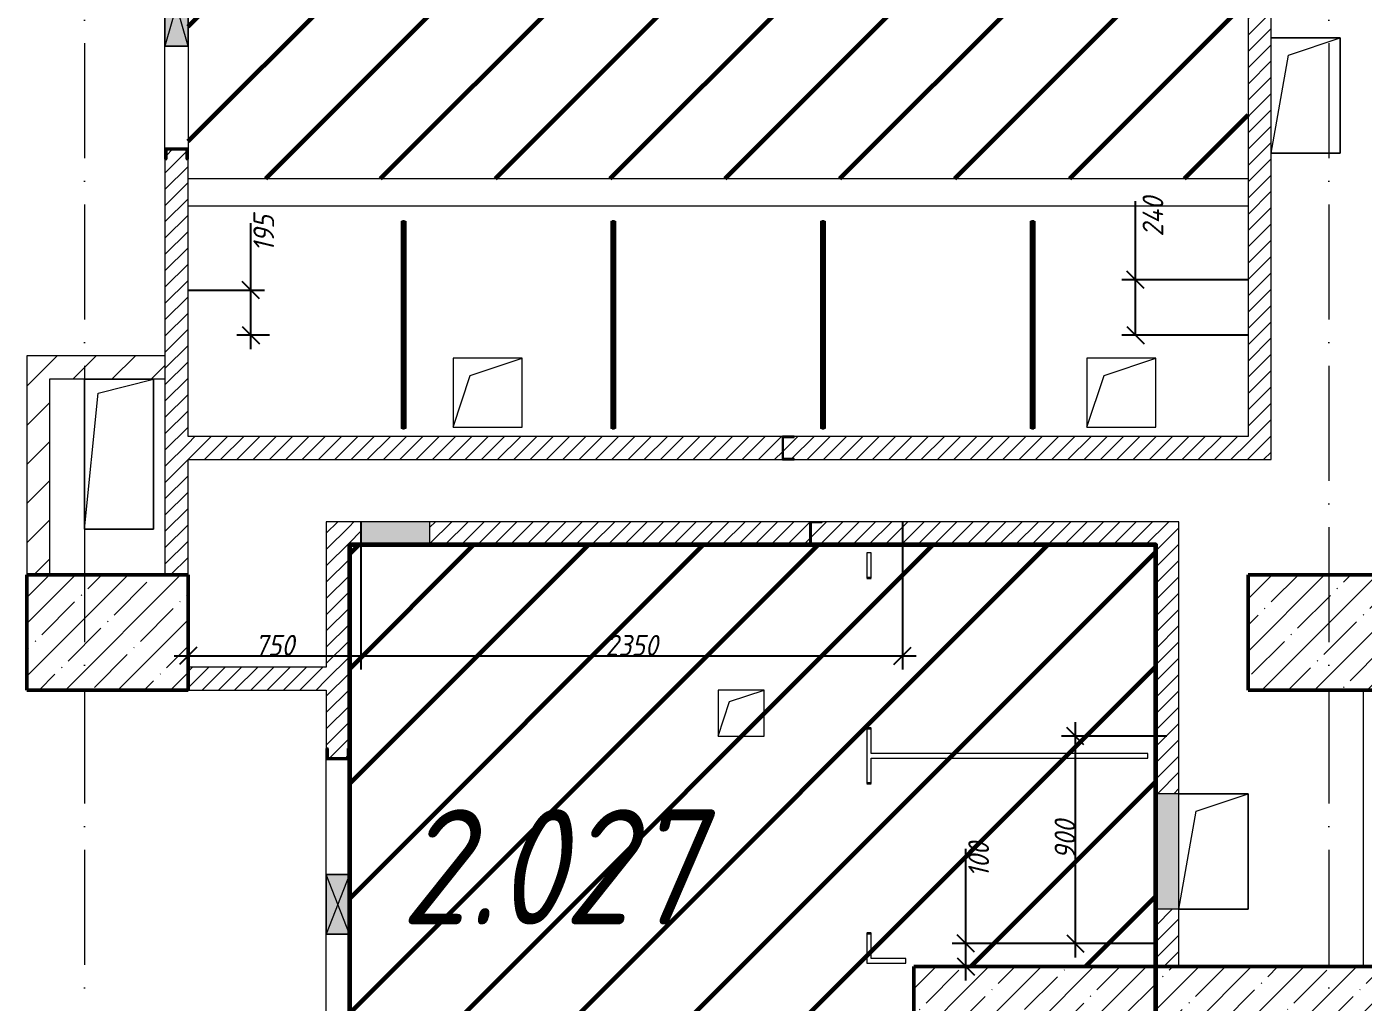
# Model space of a CAD drawing. Header units: millimetres. Extents: x -606178 to 312196, y -19338 to 632709.
# Drawn here: x -187401 to -181601, y 509820 to 514054 of the extents above; entities that cross this region are included whole.
import ezdxf

# ---------------------------------------------------------------- set-up
doc = ezdxf.new("R2010")
doc.units = ezdxf.units.MM
doc.linetypes.add('50_200_ШТРИХ_1Т_ш5_п1_п1_', pattern=[700, 500, -100, 0, -100])
for name, color, linetype, lineweight in [('6.4.1) Окр пт с инж. ПТ2.16', 3, 'Continuous', 60), ('A-____-____-DIMS', 7, 'Continuous', 9), ('A-DETL-GENF-OTLN', 7, 'Continuous', 9), ('A-DOOR-OPNG-MCUT', 7, 'Continuous', 35), ('A-FLOR-____-OTLN', 7, 'Continuous', 9), ('A-GENM-____-MCUT', 7, 'Continuous', 25), ('A-GENM-____-OTLN', 7, 'Continuous', 9), ('A-GENM-____-OTLN-1', 7, 'Continuous', 25), ('A-GLAZ-____-OTLN', 7, 'Continuous', 9), ('A-WALL-____-MCUT', 7, 'Continuous', 13), ('A-WALL-____-MCUT-2', 7, 'Continuous', 50), ('A-WALL-____-OTLN', 7, 'Continuous', 9), ('A-WALL-____-PATT-1', 7, 'Continuous', 9), ('A-WALL-FNSH-MCUT-1', 7, 'Continuous', 9), ('I-WALL-____-OTLN', 7, 'Continuous', 9), ('S-COLS-____-MCUT', 7, 'Continuous', 50), ('S-COLS-____-OTLN', 7, 'Continuous', 9), ('S-GRID-____-OTLN-1', 7, '50_200_ШТРИХ_1Т_ш5_п1_п1_', 9), ('Марки помещений', 7, 'Continuous', 9)]:
    doc.layers.add(name, color=color, linetype=linetype, lineweight=lineweight)
doc.layers.add('A-DOOR-____-OTLN-1', color=7, linetype='Continuous', lineweight=9, true_color=0xffffff)
doc.styles.add('ISOCPEUR_I_2', font='isocpeui.ttf', dxfattribs={"width": 0.85, "height": 2.3})
doc.styles.add('ISOCPEUR_I_7', font='isocpeui.ttf', dxfattribs={"width": 0.9, "height": 90})
doc.dimstyles.new('ISO-1_8_0_9К_СРЕДНИЙ_Кладочные_1', dxfattribs={"dimscale": 304.8, "dimtxt": 89.638306, "dimasz": 0.246063, "dimexe": 0.19685, "dimexo": 0, "dimgap": 0, "dimtad": 1, "dimdec": 3, "dimrnd": 0.001, "dimdsep": 46, "dimtxsty": 'ISOCPEUR_I_7', "dimblk1": 'OBLIQUE', "dimblk2": 'OBLIQUE', "dimsah": 1, "dimcen": 0.09, "dimdle": 0.19685, "dimazin": 0, "dimtfac": 1, "dimtdec": 4, "dimtix": 1, "dimtmove": 0, "dimatfit": 3, "dimfxl": 1, "dimtvp": 1, "dimtolj": 1, "dimtzin": 0, "dimarcsym": 2})
doc.dimstyles.new('ISO-1_8_0_9К_СРЕДНИЙ_Кладочные_2', dxfattribs={"dimscale": 304.8, "dimtxt": 89.638306, "dimasz": 0.246063, "dimexe": 0.19685, "dimexo": 0, "dimgap": 0, "dimtad": 1, "dimdec": 3, "dimrnd": 0.001, "dimdsep": 46, "dimtxsty": 'ISOCPEUR_I_7', "dimblk1": 'OBLIQUE', "dimblk2": 'OBLIQUE', "dimsah": 1, "dimcen": 0.09, "dimdle": 0.19685, "dimazin": 0, "dimtfac": 1, "dimtdec": 4, "dimtix": 1, "dimtmove": 1, "dimatfit": 3, "dimfxl": 1, "dimtvp": 1, "dimtolj": 1, "dimtzin": 0, "dimarcsym": 2})
pattern_1 = [(45, (-264901.3, 451794.26), (-35.35534, 35.35534), [])]
pattern_2 = [(45, (-264901.3, 451794.26), (-114.04925, 114.04925), []), (45, (-264787.25, 451794.26), (-114.04925, 114.04925), [201.612, -40.322, 3.353, -36.97])]
pattern_3 = [(45, (-264901.3, 451794.26), (-84.85281, 84.85281), [])]

# ---------------------------------------------------------------- blocks, each defined once
blk = doc.blocks.new('DOR_ДУ_распашная__1Ст_Прямоугольная_ШЕР - Вн_650х2100h_Кабинки С_у-17949503-АР1_План отверстий 2 этажа в осях 1-64_Ю-ЯЯ')
at = {"layer": 'A-DOOR-OPNG-MCUT'}
for p, q in [((-325, 10), (-325, -10)), ((325, -10), (325, 10))]:
    blk.add_line(p, q, dxfattribs=at)
blk = doc.blocks.new('BSC_Колонна _Прямоугольная - 500х700-V126-АР1_План отверстий 2 этажа в осях 1-64_Ю-ЯЯ')
at = {"layer": 'S-COLS-____-OTLN'}
h = blk.add_hatch(dxfattribs=at)
h.set_pattern_fill('FP_139', color=256, style=0, pattern_type=2)
h.set_pattern_definition([(315, (-59631.04, 77850), (114.04925, 114.04925), []), (315, (-59631.04, 77735.95), (114.04925, 114.04925), [201.613, -40.323, 3.353, -36.97])])
h.paths.add_polyline_path([(-250, 350), (-250, -350), (250, -350), (250, 350)], flags=0)
at = {"layer": 'S-COLS-____-MCUT'}
for p, q in [((250, 350), (-250, 350)), ((-250, 350), (-250, -350)), ((250, -350), (250, 350)), ((-250, -350), (250, -350))]:
    blk.add_line(p, q, dxfattribs=at)
blk = doc.blocks.new('BSC_Колонна _Прямоугольная - 500х700-V127-АР1_План отверстий 2 этажа в осях 1-64_Ю-ЯЯ')
at = {"layer": 'S-COLS-____-OTLN'}
h = blk.add_hatch(dxfattribs=at)
h.set_pattern_fill('FP_140', color=256, style=0, pattern_type=2)
h.set_pattern_definition([(315, (-59631.04, 83150), (114.04925, 114.04925), []), (315, (-59631.04, 83035.95), (114.04925, 114.04925), [201.613, -40.323, 3.353, -36.97])])
h.paths.add_polyline_path([(-250, 350), (-250, -350), (250, -350), (250, 350)], flags=0)
at = {"layer": 'S-COLS-____-MCUT'}
for p, q in [((250, 350), (-250, 350)), ((-250, 350), (-250, -350)), ((250, -350), (250, 350)), ((-250, -350), (250, -350))]:
    blk.add_line(p, q, dxfattribs=at)
blk = doc.blocks.new('154_Стойка_СКБ_Швеллер - СМ-2180_100-28278414-АР1_План отверстий 2 этажа в осях 1-64_Ю-ЯЯ')
at = {"layer": 'A-GENM-____-MCUT'}
for p, q in [((171, 50), (125, 50)), ((125, 50), (125, -50)), ((129.5, 42.4), (171, 42.4)), ((129.5, -42.4), (129.5, 42.4)), ((171, 42.4), (171, 50)), ((125, -50), (171, -50)), ((171, -42.4), (129.5, -42.4)), ((171, -50), (171, -42.4))]:
    blk.add_line(p, q, dxfattribs=at)
blk = doc.blocks.new('154_Фахверк_СКБ_Швеллер - Тип_100_3960-28333271-АР1_План отверстий 2 этажа в осях 1-64_Ю-ЯЯ')
at = {"layer": 'A-GENM-____-MCUT'}
for p, q in [((125, 50), (175, 50)), ((125, -50), (125, 50)), ((128, 47), (128, -47)), ((175, 47), (128, 47)), ((175, 50), (175, 47)), ((175, -50), (125, -50)), ((128, -47), (175, -47)), ((175, -47), (175, -50))]:
    blk.add_line(p, q, dxfattribs=at)
blk = doc.blocks.new('154_Фахверк_СКБ_Швеллер - Тип_100_3960-28331862-АР1_План отверстий 2 этажа в осях 1-64_Ю-ЯЯ')
at = {"layer": 'A-GENM-____-MCUT'}
for p, q in [((175, 50), (125, 50)), ((125, 50), (125, -50)), ((128, 47), (175, 47)), ((128, -47), (128, 47)), ((175, 47), (175, 50)), ((125, -50), (175, -50)), ((175, -47), (128, -47)), ((175, -50), (175, -47))]:
    blk.add_line(p, q, dxfattribs=at)
blk = doc.blocks.new('131_Панель боковая - 900х1500-29281255-АР1_План отверстий 2 этажа в осях 1-64_Ю-ЯЯ')
at = {"layer": 'A-GENM-____-MCUT'}
for p, q in [((450, 5), (-450, 5)), ((-450, 5), (-450, -5)), ((450, -5), (450, 5)), ((-450, -5), (450, -5))]:
    blk.add_line(p, q, dxfattribs=at)
at = {"layer": 'A-GENM-____-OTLN'}
for p, q in [((-450, 10), (450, 10)), ((-450, 5), (-450, 10)), ((450, 10), (450, 5)), ((-450, -10), (-450, -5)), ((-450, -10), (450, -10)), ((450, -5), (450, -10))]:
    blk.add_line(p, q, dxfattribs=at)
blk = doc.blocks.new('AR_Отверстие Ниша - Лючок-32401897-АР1_План отверстий 2 этажа в осях 1-64_Ю-ЯЯ')
at = {"layer": 'A-GLAZ-____-OTLN'}
blk.add_hatch(color=256, dxfattribs=at).paths.add_polyline_path([(250, -50), (250, 50), (-250, 50), (-250, -50), (-158, -50)], flags=0)
for p, q in [((250, 50), (-250, 50)), ((-250, 50), (-250, -50)), ((250, -50), (250, 50)), ((-250, -50), (250, -50))]:
    blk.add_line(p, q, dxfattribs=at)
blk = doc.blocks.new('AR_Отверстие Ниша - Лючок-32401924-АР1_План отверстий 2 этажа в осях 1-64_Ю-ЯЯ')
at = {"layer": 'A-GLAZ-____-OTLN'}
blk.add_hatch(color=256, dxfattribs=at).paths.add_polyline_path([(150, -50), (150, 50), (-150, 50), (-150, -50)], flags=0)
for p, q in [((150, 50), (-150, 50)), ((-150, 50), (-150, -50)), ((150, -50), (150, 50)), ((-150, -50), (150, -50))]:
    blk.add_line(p, q, dxfattribs=at)
blk = doc.blocks.new('AR_Отверстие прямоугольное _в плите_ - AR_Отверстие прямоугольное _в плите_-30459333-АР1_План отверстий 2 этажа в осях 1-64_Ю-ЯЯ')
at = {"layer": 'A-GENM-____-OTLN'}
for p, q in [((150, 250), (-150, 250)), ((-75, 175), (150, 250)), ((150, -250), (150, 250)), ((-150, -250), (-75, 175)), ((-150, -250), (150, -250))]:
    blk.add_line(p, q, dxfattribs=at)
blk = doc.blocks.new('AR_Отверстие прямоугольное _в плите_ - AR_Отверстие прямоугольное _в плите_-30459207-АР1_План отверстий 2 этажа в осях 1-64_Ю-ЯЯ')
at = {"layer": 'A-GENM-____-OTLN'}
for p, q in [((100, 100), (-100, 100)), ((-100, 100), (-100, -100)), ((-50, 50), (100, 100)), ((100, -100), (100, 100)), ((-100, -100), (-50, 50)), ((-100, -100), (100, -100))]:
    blk.add_line(p, q, dxfattribs=at)
blk = doc.blocks.new('AR_Отверстие прямоугольное _в плите_ - AR_Отверстие прямоугольное _в плите_-30459341-АР1_План отверстий 2 этажа в осях 1-64_Ю-ЯЯ')
at = {"layer": 'A-GENM-____-OTLN'}
for p, q in [((150, 150), (-150, 150)), ((-150, 150), (-150, -150)), ((-75, 75), (150, 150)), ((150, -150), (150, 150)), ((-150, -150), (-75, 75)), ((-150, -150), (150, -150))]:
    blk.add_line(p, q, dxfattribs=at)
blk = doc.blocks.new('AR_Отверстие прямоугольное _в плите_ - AR_Отверстие прямоугольное _в плите_-30552792-АР1_План отверстий 2 этажа в осях 1-64_Ю-ЯЯ')
at = {"layer": 'A-GENM-____-OTLN'}
for p, q in [((150, 325), (-150, 325)), ((-150, 325), (-150, -325)), ((-90, 265), (150, 325)), ((150, -325), (150, 325)), ((-150, -325), (-90, 265)), ((-150, -325), (150, -325))]:
    blk.add_line(p, q, dxfattribs=at)
blk = doc.blocks.new('AR_Отверстие прямоугольное _в стене__БезПР - AR_Отверстие прямоугольное _в стене__БезПР-36789340-АР1_План отверстий 2 этажа в осях 1-64_Ю-ЯЯ')
at = {"layer": 'A-GLAZ-____-OTLN'}
blk.add_hatch(color=256, dxfattribs=at).paths.add_polyline_path([(175, -50), (175, 50), (-175, 50), (-175, -50)], flags=0)
at = {"layer": 'A-DETL-GENF-OTLN'}
for p, q in [((-175, -50), (-175, 50)), ((-175, 50), (175, 50)), ((175, 50), (-175, -50)), ((-175, 50), (175, -50)), ((175, 50), (-175, 50)), ((-175, 50), (-175, -50)), ((175, 50), (175, -50)), ((175, -50), (175, 50)), ((175, -50), (-175, -50)), ((-175, -50), (175, -50))]:
    blk.add_line(p, q, dxfattribs=at)
at = {"layer": 'A-GLAZ-____-OTLN'}
blk.add_line((175, 50), (-175, 50), dxfattribs=at)
blk = doc.blocks.new('AR_Отверстие прямоугольное _в стене__БезПР - AR_Отверстие прямоугольное _в стене__БезПР-36789349-АР1_План отверстий 2 этажа в осях 1-64_Ю-ЯЯ')
at = {"layer": 'A-GLAZ-____-OTLN'}
blk.add_hatch(color=256, dxfattribs=at).paths.add_polyline_path([(130, 50), (-130, 50), (-130, -50), (130, -50)], flags=0)
at = {"layer": 'A-DETL-GENF-OTLN'}
for p, q in [((-130, -50), (-130, 50)), ((-130, 50), (130, 50)), ((130, 50), (-130, -50)), ((-130, 50), (130, -50)), ((130, 50), (-130, 50)), ((-130, 50), (-130, -50)), ((130, 50), (130, -50)), ((130, -50), (130, 50)), ((130, -50), (-130, -50)), ((-130, -50), (130, -50))]:
    blk.add_line(p, q, dxfattribs=at)
at = {"layer": 'A-GLAZ-____-OTLN'}
blk.add_line((130, 50), (-130, 50), dxfattribs=at)
blk = doc.blocks.new('_Oblique')
at = {"color": 0, "linetype": 'ByBlock', "lineweight": -2}
blk.add_line((-0.5, -0.5), (0.5, 0.5), dxfattribs=at)
blk = doc.blocks.new('*D4795')
at = {"layer": 'A-____-____-DIMS', "color": 0, "lineweight": -2, "transparency": 16777216}
for p, q in [((-183325.4, 510075.3), (-183325.4, 510486.8)), ((-182504.3, 510075.3), (-183385.4, 510075.3)), ((-183325.4, 509915.3), (-183325.4, 510075.3)), ((-182501.3, 509975.3), (-183385.4, 509975.3))]:
    blk.add_line(p, q, dxfattribs=at)
at = {"layer": 'Defpoints', "color": 0, "transparency": 16777216}
for p in [(-183325.4, 510075.3), (-182504.3, 510075.3), (-182501.3, 509975.3)]:
    blk.add_point(p, dxfattribs=at)
at = {"layer": 'A-____-____-DIMS', "color": 0, "lineweight": -2, "transparency": 16777216, "xscale": 75, "yscale": 75, "zscale": 75}
for p, rotation in [((-183325.4, 510075.3), 90), ((-183325.4, 509975.3), 270)]:
    blk.add_blockref('_Oblique', p, dxfattribs=dict(at, rotation=rotation))
at = {"layer": 'A-____-____-DIMS', "color": 0, "transparency": 16777216, "insert": (-183315.3, 510362.7), "char_height": 90, "width": 368.207, "attachment_point": 1, "rotation": 90, "line_spacing_factor": 1.149209, "style": 'ISOCPEUR_I_7'}
blk.add_mtext('\\A1;100', dxfattribs=at)
blk = doc.blocks.new('*D4796')
at = {"layer": 'A-____-____-DIMS', "color": 0, "lineweight": -2, "transparency": 16777216}
for p, q in [((-182850.8, 510015.3), (-182850.8, 511035.3)), ((-182453.3, 510975.3), (-182910.8, 510975.3)), ((-182504.3, 510075.3), (-182910.8, 510075.3))]:
    blk.add_line(p, q, dxfattribs=at)
at = {"layer": 'Defpoints', "color": 0, "transparency": 16777216}
for p in [(-182850.8, 510975.3), (-182453.3, 510975.3), (-182504.3, 510075.3)]:
    blk.add_point(p, dxfattribs=at)
at = {"layer": 'A-____-____-DIMS', "color": 0, "lineweight": -2, "transparency": 16777216, "xscale": 75, "yscale": 75, "zscale": 75}
for p, rotation in [((-182850.8, 510975.3), 90), ((-182850.8, 510075.3), 270)]:
    blk.add_blockref('_Oblique', p, dxfattribs=dict(at, rotation=rotation))
at = {"layer": 'A-____-____-DIMS', "color": 0, "transparency": 16777216, "insert": (-182895.8, 510525.3), "char_height": 90, "width": 409.578, "attachment_point": 5, "rotation": 90, "style": 'ISOCPEUR_I_7'}
blk.add_mtext('\\A1;900', dxfattribs=at)
blk = doc.blocks.new('*D4797')
at = {"layer": 'A-____-____-DIMS', "color": 0, "lineweight": -2, "transparency": 16777216}
for p, q in [((-185951.3, 511906.4), (-185951.3, 511264.2)), ((-186701.3, 511430.2), (-186701.3, 511264.2)), ((-186761.3, 511324.2), (-185891.3, 511324.2))]:
    blk.add_line(p, q, dxfattribs=at)
at = {"layer": 'Defpoints', "color": 0, "transparency": 16777216}
for p in [(-185951.3, 511906.4), (-186701.3, 511430.2), (-185951.3, 511324.2)]:
    blk.add_point(p, dxfattribs=at)
at = {"layer": 'A-____-____-DIMS', "color": 0, "lineweight": -2, "transparency": 16777216, "xscale": 75, "yscale": 75, "zscale": 75, "rotation": 180}
blk.add_blockref('_Oblique', (-186701.3, 511324.2), dxfattribs=at)
at = {"layer": 'A-____-____-DIMS', "color": 0, "lineweight": -2, "transparency": 16777216, "xscale": 75, "yscale": 75, "zscale": 75}
blk.add_blockref('_Oblique', (-185951.3, 511324.2), dxfattribs=at)
at = {"layer": 'A-____-____-DIMS', "color": 0, "transparency": 16777216, "insert": (-186326.3, 511369.7), "char_height": 90, "width": 409.578, "attachment_point": 5, "style": 'ISOCPEUR_I_7'}
blk.add_mtext('\\A1;750', dxfattribs=at)
blk = doc.blocks.new('*D4798')
at = {"layer": 'A-____-____-DIMS', "color": 0, "lineweight": -2, "transparency": 16777216}
for p, q in [((-185951.3, 511906.4), (-185951.3, 511264.2)), ((-183601.3, 511906.4), (-183601.3, 511264.2)), ((-186011.3, 511324.2), (-183541.3, 511324.2))]:
    blk.add_line(p, q, dxfattribs=at)
at = {"layer": 'Defpoints', "color": 0, "transparency": 16777216}
for p in [(-185951.3, 511906.4), (-183601.3, 511906.4), (-183601.3, 511324.2)]:
    blk.add_point(p, dxfattribs=at)
at = {"layer": 'A-____-____-DIMS', "color": 0, "lineweight": -2, "transparency": 16777216, "xscale": 75, "yscale": 75, "zscale": 75, "rotation": 180}
blk.add_blockref('_Oblique', (-185951.3, 511324.2), dxfattribs=at)
at = {"layer": 'A-____-____-DIMS', "color": 0, "lineweight": -2, "transparency": 16777216, "xscale": 75, "yscale": 75, "zscale": 75}
blk.add_blockref('_Oblique', (-183601.3, 511324.2), dxfattribs=at)
at = {"layer": 'A-____-____-DIMS', "color": 0, "transparency": 16777216, "insert": (-184776.3, 511369.2), "char_height": 90, "width": 546.104, "attachment_point": 5, "style": 'ISOCPEUR_I_7'}
blk.add_mtext('\\A1;2350', dxfattribs=at)
blk = doc.blocks.new('*D5005')
at = {"layer": 'A-____-____-DIMS', "color": 0, "lineweight": -2, "transparency": 16777216}
for p, q in [((-186428.9, 512910.3), (-186428.9, 513201.3)), ((-186701.3, 512910.3), (-186368.9, 512910.3)), ((-186428.9, 512655.3), (-186428.9, 512910.3)), ((-186348.5, 512715.3), (-186488.9, 512715.3))]:
    blk.add_line(p, q, dxfattribs=at)
at = {"layer": 'Defpoints', "color": 0, "transparency": 16777216}
for p in [(-186701.3, 512910.3), (-186428.9, 512910.3), (-186348.5, 512715.3)]:
    blk.add_point(p, dxfattribs=at)
at = {"layer": 'A-____-____-DIMS', "color": 0, "lineweight": -2, "transparency": 16777216, "xscale": 75, "yscale": 75, "zscale": 75}
for p, rotation in [((-186428.9, 512910.3), 90), ((-186428.9, 512715.3), 270)]:
    blk.add_blockref('_Oblique', p, dxfattribs=dict(at, rotation=rotation))
at = {"layer": 'A-____-____-DIMS', "color": 0, "transparency": 16777216, "insert": (-186417.6, 513077.2), "char_height": 90, "width": 368.207, "attachment_point": 1, "rotation": 90, "line_spacing_factor": 1.149209, "style": 'ISOCPEUR_I_7'}
blk.add_mtext('\\A1;195', dxfattribs=at)
blk = doc.blocks.new('*D5006')
at = {"layer": 'A-____-____-DIMS', "color": 0, "lineweight": -2, "transparency": 16777216}
for p, q in [((-182589.3, 512955.3), (-182589.3, 513296.3)), ((-182589.3, 512715.3), (-182589.3, 513015.3)), ((-182101.3, 512955.3), (-182649.3, 512955.3)), ((-182101.3, 512715.3), (-182649.3, 512715.3))]:
    blk.add_line(p, q, dxfattribs=at)
at = {"layer": 'Defpoints', "color": 0, "transparency": 16777216}
for p in [(-182101.3, 512955.3), (-182589.3, 512715.3), (-182101.3, 512715.3)]:
    blk.add_point(p, dxfattribs=at)
at = {"layer": 'A-____-____-DIMS', "color": 0, "lineweight": -2, "transparency": 16777216, "xscale": 75, "yscale": 75, "zscale": 75}
for p, rotation in [((-182589.3, 512955.3), 90), ((-182589.3, 512715.3), 270)]:
    blk.add_blockref('_Oblique', p, dxfattribs=dict(at, rotation=rotation))
at = {"layer": 'A-____-____-DIMS', "color": 0, "transparency": 16777216, "insert": (-182559.1, 513143.2), "char_height": 90, "width": 426.127, "attachment_point": 1, "rotation": 90, "line_spacing_factor": 1.149209, "style": 'ISOCPEUR_I_7'}
blk.add_mtext('\\A1;240', dxfattribs=at)

msp = doc.modelspace()

# ---------------------------------------------------------------- hatches: boundary and pattern name
at = {"layer": '6.4.1) Окр пт с инж. ПТ2.16'}
h = msp.add_hatch(dxfattribs=at)
h.set_pattern_fill('ANSI31', color=256, scale=111)
h.paths.add_polyline_path([(-182101.3011, 514875.3011), (-186701.3011, 514875.3011), (-186701.3011, 513525.3011), (-186701.3011, 513479.3011), (-186701.3011, 513395.3011), (-182101.3011, 513395.3011)])
h = msp.add_hatch(dxfattribs=at)
h.set_pattern_fill('ANSI31', color=256, scale=111)
h.paths.add_polyline_path([(-182501.3011, 511805.3011), (-186001.3011, 511805.3011), (-186001.3011, 509275.3011), (-183551.3011, 509275.3011), (-183551.3011, 509975.3011), (-182501.3011, 509975.3011)])
at = {"layer": 'A-WALL-____-PATT-1'}
h = msp.add_hatch(dxfattribs=at)
h.set_pattern_fill('FP_5', color=256, style=0, pattern_type=2)
h.set_pattern_definition(pattern_1)
h.paths.add_polyline_path([(-182101.3011, 512175.3011), (-182001.3011, 512175.3011), (-182001.3011, 514675.3011), (-182101.3011, 514675.3011), (-182101.3011, 512247.6757)], flags=0)
h = msp.add_hatch(dxfattribs=at)
h.set_pattern_fill('FP_5', color=256, style=0, pattern_type=2)
h.set_pattern_definition(pattern_1)
h.paths.add_polyline_path([(-186701.3011, 511675.3011), (-186701.3011, 513479.3011), (-186708.9011, 513479.3011), (-186708.9011, 513520.8011), (-186793.7011, 513520.8011), (-186793.7011, 513479.3011), (-186801.3011, 513479.3011), (-186801.3011, 511675.3011)], flags=0)
h = msp.add_hatch(dxfattribs=at)
h.set_pattern_fill('FP_4', color=256, style=0, pattern_type=2)
h.set_pattern_definition(pattern_3)
h.paths.add_polyline_path([(-187301.3011, 511675.3011), (-187301.3011, 512625.3011), (-187401.3011, 512625.3011), (-187401.3011, 511675.3011)], flags=0)
h = msp.add_hatch(dxfattribs=at)
h.set_pattern_fill('FP_4', color=256, style=0, pattern_type=2)
h.set_pattern_definition(pattern_3)
h.paths.add_polyline_path([(-187301.3011, 512525.3011), (-186801.3011, 512525.3011), (-186801.3011, 512625.3011), (-187301.3011, 512625.3011)], flags=0)
h = msp.add_hatch(dxfattribs=at)
h.set_pattern_fill('FP_5', color=256, style=0, pattern_type=2)
h.set_pattern_definition(pattern_1)
h.paths.add_polyline_path([(-182101.3011, 512175.3011), (-182101.3011, 512275.3011), (-184071.3011, 512275.3011), (-184071.3011, 512272.3011), (-184118.3011, 512272.3011), (-184118.3011, 512178.3011), (-184071.3011, 512178.3011), (-184071.3011, 512175.3011), (-183611.4515, 512175.3011)], flags=0)
h.paths.add_polyline_path([(-184121.3011, 512175.3011), (-184121.3011, 512275.3011), (-186701.3011, 512275.3011), (-186701.3011, 512175.3011), (-185378.9521, 512175.3011)], flags=0)
h = msp.add_hatch(dxfattribs=at)
h.set_pattern_fill('FP_5', color=256, style=0, pattern_type=2)
h.set_pattern_definition(pattern_1)
h.paths.add_polyline_path([(-186001.3011, 507175.3011), (-186001.3011, 508725.3011), (-186101.3011, 508725.3011), (-186101.3011, 507175.3011)], flags=0)
h.paths.add_polyline_path([(-186093.7011, 509175.3011), (-186001.3011, 509175.3011), (-186001.3011, 509679.3011), (-186008.9011, 509679.3011), (-186008.9011, 509720.8011), (-186093.7011, 509720.8011), (-186093.7011, 509679.3011), (-186101.3011, 509679.3011), (-186101.3011, 509175.3011)], flags=0)
h.paths.add_polyline_path([(-186093.7011, 510879.8011), (-186008.9011, 510879.8011), (-186008.9011, 510921.3011), (-186001.3011, 510921.3011), (-186001.3011, 511905.3011), (-186101.3011, 511905.3011), (-186101.3011, 510921.3011), (-186093.7011, 510921.3011)], flags=0)
h = msp.add_hatch(dxfattribs=at)
h.set_pattern_fill('FP_5', color=256, style=0, pattern_type=2)
h.set_pattern_definition(pattern_1)
h.paths.add_polyline_path([(-182401.3011, 511805.3011), (-182401.3011, 511905.3011), (-183951.3011, 511905.3011), (-183951.3011, 511902.3011), (-183998.3011, 511902.3011), (-183998.3011, 511808.3011), (-183951.3011, 511808.3011), (-183951.3011, 511805.3011), (-182501.3011, 511805.3011)], flags=0)
h.paths.add_polyline_path([(-184001.3011, 511805.3011), (-184001.3011, 511905.3011), (-185651.3011, 511905.3011), (-185651.3011, 511805.3011), (-185378.9521, 511805.3011)], flags=0)
h.paths.add_polyline_path([(-185951.3011, 511805.3011), (-185951.3011, 511905.3011), (-186001.3011, 511905.3011), (-186001.3011, 511805.3011)], flags=0)
h = msp.add_hatch(dxfattribs=at)
h.set_pattern_fill('FP_5', color=256, style=0, pattern_type=2)
h.set_pattern_definition(pattern_1)
h.paths.add_polyline_path([(-182501.3011, 509975.3011), (-182401.3011, 509975.3011), (-182401.3011, 510225.3011), (-182501.3011, 510225.3011)], flags=0)
h.paths.add_polyline_path([(-182501.3011, 510725.3011), (-182401.3011, 510725.3011), (-182401.3011, 511805.3011), (-182501.3011, 511805.3011)], flags=0)
h = msp.add_hatch(dxfattribs=at)
h.set_pattern_fill('FP_5', color=256, style=0, pattern_type=2)
h.set_pattern_definition(pattern_1)
h.paths.add_polyline_path([(-186101.3011, 511175.3011), (-186101.3011, 511275.3011), (-186701.3011, 511275.3011), (-186701.3011, 511175.3011)], flags=0)
h = msp.add_hatch(dxfattribs=at)
h.set_pattern_fill('FP_13', color=256, style=0, pattern_type=2)
h.set_pattern_definition(pattern_2)
h.paths.add_polyline_path([(-183551.3011, 507225.3011), (-183301.3011, 507225.3011), (-183301.3011, 509975.3011), (-183551.3011, 509975.3011), (-183551.3011, 509018.851)], flags=0)
h = msp.add_hatch(dxfattribs=at)
h.set_pattern_fill('FP_13', color=256, style=0, pattern_type=2)
h.set_pattern_definition(pattern_2)
h.paths.add_polyline_path([(-181401.3011, 509725.3011), (-181401.3011, 509975.3011), (-183301.3011, 509975.3011), (-183301.3011, 509725.3011), (-181843.9508, 509725.3011)], flags=0)

# ---------------------------------------------------------------- linework, layer by layer
at = {"layer": '6.4.1) Окр пт с инж. ПТ2.16'}
msp.add_lwpolyline([(-186001.3011, 509275.3011), (-182501.3011, 509275.3011), (-182501.3011, 511805.3011), (-186001.3011, 511805.3011)], close=True, dxfattribs=at)
at = {"layer": 'A-FLOR-____-OTLN'}
for p, q in [((-182001.3011, 514005.3011), (-181701.3011, 514005.3011)), ((-181701.3011, 514005.3011), (-181701.3011, 513505.3011)), ((-181701.3011, 513505.3011), (-182001.3011, 513505.3011)), ((-187151.3011, 512523.9594), (-186851.3011, 512523.9594)), ((-187151.3011, 511873.9594), (-187151.3011, 512523.9594)), ((-186851.3011, 512523.9594), (-186851.3011, 511873.9594)), ((-186851.3011, 511873.9594), (-187151.3011, 511873.9594)), ((-182401.3011, 510724.9536), (-182101.3011, 510724.9536)), ((-182101.3011, 510724.9536), (-182101.3011, 510224.9536)), ((-182101.3011, 510224.9536), (-182401.3011, 510224.9536))]:
    msp.add_line(p, q, dxfattribs=at)
at = {"layer": 'A-WALL-____-MCUT'}
msp.add_line((-181601.3011, 511175.3011), (-181601.3011, 509975.3011), dxfattribs=at)
at = {"layer": 'A-WALL-____-MCUT-2'}
for p, q in [((-183551.3011, 509975.3011), (-183551.3011, 507225.3011)), ((-181401.3011, 509975.3011), (-183551.3011, 509975.3011))]:
    msp.add_line(p, q, dxfattribs=at)
at = {"layer": 'A-WALL-____-OTLN'}
for p, q in [((-186701.3011, 513395.3011), (-182101.3011, 513395.3011)), ((-182101.3011, 513275.3011), (-186701.3011, 513275.3011))]:
    msp.add_line(p, q, dxfattribs=at)
at = {"layer": 'A-WALL-FNSH-MCUT-1'}
for p, q in [((-182101.3011, 514675.3011), (-182101.3011, 512275.3011)), ((-182001.3011, 512175.3011), (-182001.3011, 514675.3011)), ((-186801.3011, 513479.3011), (-186801.3011, 511675.3011)), ((-186701.3011, 512275.3011), (-186701.3011, 513479.3011)), ((-187401.3011, 512625.3011), (-187401.3011, 511675.3011)), ((-186801.3011, 512625.3011), (-187401.3011, 512625.3011)), ((-187301.3011, 511675.3011), (-187301.3011, 512525.3011)), ((-187301.3011, 512525.3011), (-186801.3011, 512525.3011)), ((-184121.3011, 512275.3011), (-186701.3011, 512275.3011)), ((-182101.3011, 512275.3011), (-184071.3011, 512275.3011)), ((-186701.3011, 512175.3011), (-184121.3011, 512175.3011)), ((-186701.3011, 511675.3011), (-186701.3011, 512175.3011)), ((-184071.3011, 512175.3011), (-182001.3011, 512175.3011)), ((-186101.3011, 511905.3011), (-186101.3011, 511275.3011)), ((-185951.3011, 511905.3011), (-186101.3011, 511905.3011)), ((-184001.3011, 511905.3011), (-185651.3011, 511905.3011)), ((-182401.3011, 511905.3011), (-183951.3011, 511905.3011)), ((-182401.3011, 510725.3011), (-182401.3011, 511905.3011)), ((-186001.3011, 511805.3011), (-185951.3011, 511805.3011)), ((-186001.3011, 510921.3011), (-186001.3011, 511805.3011)), ((-185651.3011, 511805.3011), (-184001.3011, 511805.3011)), ((-183951.3011, 511805.3011), (-182501.3011, 511805.3011)), ((-182501.3011, 511805.3011), (-182501.3011, 510725.3011)), ((-183756.3011, 511770.3011), (-183756.3011, 511660.3011)), ((-183736.3011, 511770.3011), (-183756.3011, 511770.3011)), ((-183736.3011, 511660.3011), (-183736.3011, 511770.3011)), ((-186101.3011, 511275.3011), (-186701.3011, 511275.3011)), ((-186701.3011, 511175.3011), (-186101.3011, 511175.3011)), ((-186101.3011, 511175.3011), (-186101.3011, 510921.3011)), ((-183756.3011, 511010.3011), (-183756.3011, 510770.3011)), ((-183736.3011, 510900.3011), (-183736.3011, 511010.3011)), ((-182536.3011, 510900.3011), (-183736.3011, 510900.3011)), ((-183736.3011, 510770.3011), (-183736.3011, 510880.3011)), ((-183736.3011, 510880.3011), (-182536.3011, 510880.3011)), ((-182536.3011, 510880.3011), (-182536.3011, 510900.3011)), ((-182501.3011, 510225.3011), (-182501.3011, 509975.3011)), ((-182401.3011, 509975.3011), (-182401.3011, 510225.3011)), ((-183756.3011, 510120.3011), (-183756.3011, 509990.3011)), ((-183736.3011, 510010.3011), (-183736.3011, 510120.3011)), ((-183586.3011, 510010.3011), (-183736.3011, 510010.3011)), ((-183586.3011, 509990.3011), (-183586.3011, 510010.3011)), ((-183756.3011, 509990.3011), (-183586.3011, 509990.3011))]:
    msp.add_line(p, q, dxfattribs=at)
at = {"layer": 'I-WALL-____-OTLN'}
for p, q in [((-186801.3011, 513525.3011), (-186801.3011, 513970.3011)), ((-186701.3011, 513970.3011), (-186701.3011, 513525.3011)), ((-186101.3011, 510375.3011), (-186101.3011, 510875.3011)), ((-186001.3011, 510875.3011), (-186001.3011, 510375.3011)), ((-186101.3011, 509725.3011), (-186101.3011, 510115.3011)), ((-186001.3011, 510115.3011), (-186001.3011, 509725.3011))]:
    msp.add_line(p, q, dxfattribs=at)
at = {"layer": 'S-GRID-____-OTLN-1'}
for p, q in [((-187151.3011, 542687.1106), (-187151.3011, 491375.8881)), ((-181751.3011, 542687.1106), (-181751.3011, 491375.8881))]:
    msp.add_line(p, q, dxfattribs=at)

# ---------------------------------------------------------------- block references
at = {"layer": 'A-DOOR-____-OTLN-1', "rotation": 89.99999999999966}
for p in [(-183746.3011, 511335.3011), (-183746.3011, 510445.3011)]:
    msp.add_blockref('DOR_ДУ_распашная__1Ст_Прямоугольная_ШЕР - Вн_650х2100h_Кабинки С_у-17949503-АР1_План отверстий 2 этажа в осях 1-64_Ю-ЯЯ', p, dxfattribs=at)
at = {"layer": 'A-GENM-____-OTLN'}
for name, p in [('AR_Отверстие прямоугольное _в плите_ - AR_Отверстие прямоугольное _в плите_-30459333-АР1_План отверстий 2 этажа в осях 1-64_Ю-ЯЯ', (-181851.3011, 513755.3011)), ('AR_Отверстие прямоугольное _в плите_ - AR_Отверстие прямоугольное _в плите_-30459341-АР1_План отверстий 2 этажа в осях 1-64_Ю-ЯЯ', (-185401.3011, 512465.409)), ('AR_Отверстие прямоугольное _в плите_ - AR_Отверстие прямоугольное _в плите_-30459341-АР1_План отверстий 2 этажа в осях 1-64_Ю-ЯЯ', (-182651.3011, 512465.409)), ('AR_Отверстие прямоугольное _в плите_ - AR_Отверстие прямоугольное _в плите_-30552792-АР1_План отверстий 2 этажа в осях 1-64_Ю-ЯЯ', (-187001.3011, 512198.9594)), ('AR_Отверстие прямоугольное _в плите_ - AR_Отверстие прямоугольное _в плите_-30459207-АР1_План отверстий 2 этажа в осях 1-64_Ю-ЯЯ', (-184301.3011, 511074.9536)), ('AR_Отверстие прямоугольное _в плите_ - AR_Отверстие прямоугольное _в плите_-30459333-АР1_План отверстий 2 этажа в осях 1-64_Ю-ЯЯ', (-182251.3011, 510474.9536))]:
    msp.add_blockref(name, p, dxfattribs=at)
at = {"layer": 'A-GENM-____-OTLN', "rotation": 270.0000000000003}
for p in [(-185766.3011, 512760.3011), (-184856.3011, 512760.3011), (-183946.3011, 512760.3011), (-183036.3011, 512760.3011)]:
    msp.add_blockref('131_Панель боковая - 900х1500-29281255-АР1_План отверстий 2 этажа в осях 1-64_Ю-ЯЯ', p, dxfattribs=at)
at = {"layer": 'A-GENM-____-OTLN-1'}
for p, rotation in [((-186751.3011, 513650.3011), 269.9999999999999), ((-186051.3011, 510750.3011), 89.99999999999987)]:
    msp.add_blockref('154_Стойка_СКБ_Швеллер - СМ-2180_100-28278414-АР1_План отверстий 2 этажа в осях 1-64_Ю-ЯЯ', p, dxfattribs=dict(at, rotation=rotation))
for name, p in [('154_Фахверк_СКБ_Швеллер - Тип_100_3960-28331862-АР1_План отверстий 2 этажа в осях 1-64_Ю-ЯЯ', (-184246.3011, 512225.3011)), ('154_Фахверк_СКБ_Швеллер - Тип_100_3960-28333271-АР1_План отверстий 2 этажа в осях 1-64_Ю-ЯЯ', (-184126.3011, 511855.3011))]:
    msp.add_blockref(name, p, dxfattribs=at)
at = {"layer": 'A-GLAZ-____-OTLN'}
for name, p, rotation in [('AR_Отверстие прямоугольное _в стене__БезПР - AR_Отверстие прямоугольное _в стене__БезПР-36789340-АР1_План отверстий 2 этажа в осях 1-64_Ю-ЯЯ', (-186751.3011, 514145.3011), 269.9999999999999), ('AR_Отверстие Ниша - Лючок-32401897-АР1_План отверстий 2 этажа в осях 1-64_Ю-ЯЯ', (-182451.3011, 510475.3011), 270.0000000000001), ('AR_Отверстие прямоугольное _в стене__БезПР - AR_Отверстие прямоугольное _в стене__БезПР-36789349-АР1_План отверстий 2 этажа в осях 1-64_Ю-ЯЯ', (-186051.3011, 510245.3011), 269.9999999999999)]:
    msp.add_blockref(name, p, dxfattribs=dict(at, rotation=rotation))
msp.add_blockref('AR_Отверстие Ниша - Лючок-32401924-АР1_План отверстий 2 этажа в осях 1-64_Ю-ЯЯ', (-185801.3011, 511855.3011), dxfattribs=at)
at = {"layer": 'S-COLS-____-OTLN', "rotation": 89.9999999999999}
for name, p in [('BSC_Колонна _Прямоугольная - 500х700-V126-АР1_План отверстий 2 этажа в осях 1-64_Ю-ЯЯ', (-187051.3011, 511425.3011)), ('BSC_Колонна _Прямоугольная - 500х700-V127-АР1_План отверстий 2 этажа в осях 1-64_Ю-ЯЯ', (-181751.3011, 511425.3011))]:
    msp.add_blockref(name, p, dxfattribs=at)

# ---------------------------------------------------------------- texts
at = {"layer": 'Марки помещений', "insert": (-185779.1074, 510657.9077), "char_height": 500, "width": 785.65375, "attachment_point": 1, "style": 'ISOCPEUR_I_2'}
msp.add_mtext('2.027', dxfattribs=at)

# ---------------------------------------------------------------- dimensions: what is measured, and where the dimension line sits
at = {"layer": 'A-____-____-DIMS'}
for base, p1, p2, override, picture, middle in [((-182589.3431, 512715.3011), (-182101.3011, 512955.3011), (-182101.3011, 512715.3011), {"dimpost": '<>', "dimfxl": 240}, '*D5006', (-182499.1385, 513296.2978)), ((-186428.9073, 512910.3011), (-186348.5067, 512715.3011), (-186701.3011, 512910.3011), {"dimpost": '<>', "dimfxl": 403.099064}, '*D5005', (-186357.6027, 513201.3464)), ((-183325.4043, 510075.3011), (-182501.3011, 509975.3011), (-182504.3491, 510075.3011), {"dimpost": '<>', "dimfxl": 100.046441}, '*D4795', (-183255.2657, 510486.813))]:
    dim = msp.add_linear_dim(base=base, p1=p1, p2=p2, angle=90, dimstyle='ISO-1_8_0_9К_СРЕДНИЙ_Кладочные_1', override=override, dxfattribs=at)
    dim.commit()
    dim.dimension.update_dxf_attribs({"geometry": picture, "text_midpoint": middle, "dimtype": 160, "text_rotation": 90})
for base, p1, p2, override, picture, middle in [((-185951.3011, 511324.1616), (-186701.3011, 511430.2277), (-185951.3011, 511906.4373), {"dimpost": '<>', "dimfxl": 888.411882}, '*D4797', (-186326.3011, 511369.7412)), ((-183601.3011, 511324.1616), (-185951.3011, 511906.4373), (-183601.3011, 511906.4373), {"dimpost": '<>', "dimfxl": 2350}, '*D4798', (-184776.3011, 511369.1616))]:
    dim = msp.add_linear_dim(base=base, p1=p1, p2=p2, dimstyle='ISO-1_8_0_9К_СРЕДНИЙ_Кладочные_2', override=override, dxfattribs=at)
    dim.commit()
    dim.dimension.update_dxf_attribs({"geometry": picture, "text_midpoint": middle})
dim = msp.add_linear_dim(base=(-182850.7535, 510975.3011), p1=(-182504.3491, 510075.3011), p2=(-182453.3278, 510975.3011), angle=90, dimstyle='ISO-1_8_0_9К_СРЕДНИЙ_Кладочные_2', override={"dimpost": '<>', "dimfxl": 901.445046}, dxfattribs=at)
dim.commit()
dim.dimension.update_dxf_attribs({"geometry": '*D4796', "text_midpoint": (-182895.7535, 510525.3011)})

doc.saveas('drawing.dxf')
